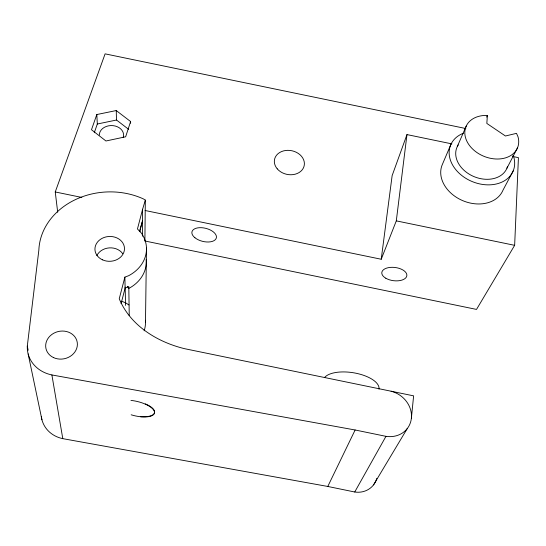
<?xml version="1.0" encoding="UTF-8"?>
<svg xmlns="http://www.w3.org/2000/svg" width="546" height="546" viewBox="0 0 546 546"><rect width="100%" height="100%" fill="white"/><g stroke="black" fill="none" stroke-linecap="round" stroke-linejoin="round"><path stroke-width="0.82" d="M139.831 231.688L139.837 229.989M142.431 236.227L142.615 209.227L145.332 200.095L143.318 198.874A70.257 59.057 -3 0 0 38.855 250.116L27.3 346.082L28.167 350.239M144.888 240.902L145.332 200.095M145.489 321.935L146.485 248.102M145.024 241.018L476.515 309.418L514.646 245.331L518.427 157.657L512.578 156.449M487.36 115.527L486.834 123.43L505.439 135.995L516.502 133.347L518.024 136.821A27.86 20.646 22.1 0 1 497.672 159.023A27.86 20.646 22.1 0 1 465.424 137.333A27.86 20.646 22.1 0 1 486.172 115.404L487.36 115.527L486.65 117.076M411.384 418.168L413.622 395.857L184.637 348.696C157.357 342.069 130.282 325.593 119.24 298.758L124.884 277.129L128.624 275.71A36.957 31.054 -2.9 0 0 141.196 232.889L137.456 228.986L142.615 209.227M145.086 210.497L381.224 259.248L396.3 220.871L406.975 134.589L451.917 143.891M381.224 259.248L392.137 175.614L406.975 134.589M121.076 303.658L125.123 288.035L124.884 277.129M139.79 231.436L142.533 220.837L140.063 229.231M145.304 404.129L145.359 403.91A19.103 7.282 12.1 0 1 145.161 416.728L140.67 416.748M130.603 121.533L125.648 136.787L105.951 140.991L91.482 129.723L96.813 114.544L116.237 110.551L130.603 121.533L130.624 123.239M94.274 132.746L97.318 124.01L96.813 114.544M57.699 212.271L55.248 191.96L105.105 53.856L465.847 128.535M450.948 144.308L442.519 164.087A32.931 25.177 22.8 0 0 462.517 200.559A32.931 25.177 22.8 0 0 503.03 190.083L513.226 170.85M466.223 126.099L457.125 146.942A27.082 20.393 22.4 0 0 474.699 176.897A27.082 20.393 22.4 0 0 507.459 166.735M41.325 416.632A30.091 27.17 -18.3 0 0 62.79 438.65L327.784 486.459L355.132 429.989L385.967 436.336A25.034 22.236 33.4 0 0 411.356 418.454A25.034 22.236 33.4 0 0 391.113 391.223M506.947 168.175L517.54 147.775M327.784 486.459L354.736 492.001L385.967 436.336M373.539 484.882L407.241 428.59M125.123 288.035L128.795 286.63L129.245 315.67M97.318 124.01L116.51 120.018L128.672 129.354M27.3 346.082A34.302 29.982 -12.5 0 0 51.89 374.945L355.132 429.989M396.3 220.871L514.646 245.331M55.248 191.96L81.866 197.447M128.965 304.948L125.778 302.928A26.092 22.905 -6 0 0 121.164 301.235M127.382 286.336L128.822 288.411A36.186 30.651 -3.4 0 0 146.212 259.548M512.974 155.276L513.854 157.33A33.852 25.498 22.4 0 1 493.168 184.562A33.852 25.498 22.4 0 1 452.791 165.342A33.852 25.498 22.4 0 1 463.322 133.272M28.139 353.931L41.933 419.765M51.89 374.945L62.79 438.65M116.237 110.551L116.51 120.018M125.171 287.08L125.566 305.405M99.324 135.012A12.142 9.487 0.3 0 1 112.981 125.635A12.142 9.487 0.3 0 1 123.225 137.408M457.452 146.267A27.082 20.393 22.4 0 1 458.224 144.943M145.393 320.29A32.617 28.631 -6 0 1 144.137 330.828M96.833 255.61A14.517 12.278 -3.3 0 1 109.22 247.891A14.517 12.278 -3.3 0 1 122.707 253.672M376.795 478.351A21.97 20.154 39.6 0 1 354.736 492.001M324.481 377.62A28.235 12.244 8.9 0 1 356.429 373.321A28.235 12.244 8.9 0 1 378.979 389.175M130.958 400.416A19.096 7.241 13.7 0 1 154.518 412.394A19.096 7.241 13.7 0 1 131.17 414.796M277.231 168.83A15.158 12.073 11.9 0 0 303.119 168.489A15.158 12.073 11.9 0 0 287.728 150.334A15.158 12.073 11.9 0 0 277.231 168.83M385.79 278.221A12.619 6.654 7.2 0 0 406.558 276.685A12.619 6.654 7.2 0 0 390.636 267.363A12.619 6.654 7.2 0 0 385.79 278.221M194.915 237.728A12.565 6.695 14 0 0 215.806 239.08A12.565 6.695 14 0 0 201.774 227.709A12.565 6.695 14 0 0 194.915 237.728M102.484 259.828A14.776 12.415 -2.9 0 0 124.488 248.512A14.776 12.415 -2.9 0 0 102.17 238.315A14.776 12.415 -2.9 0 0 102.484 259.828M53.426 357.548A15.95 13.943 -12.5 0 0 77.389 344.458A15.95 13.943 -12.5 0 0 53.761 333.251A15.95 13.943 -12.5 0 0 53.426 357.548"/></g></svg>
